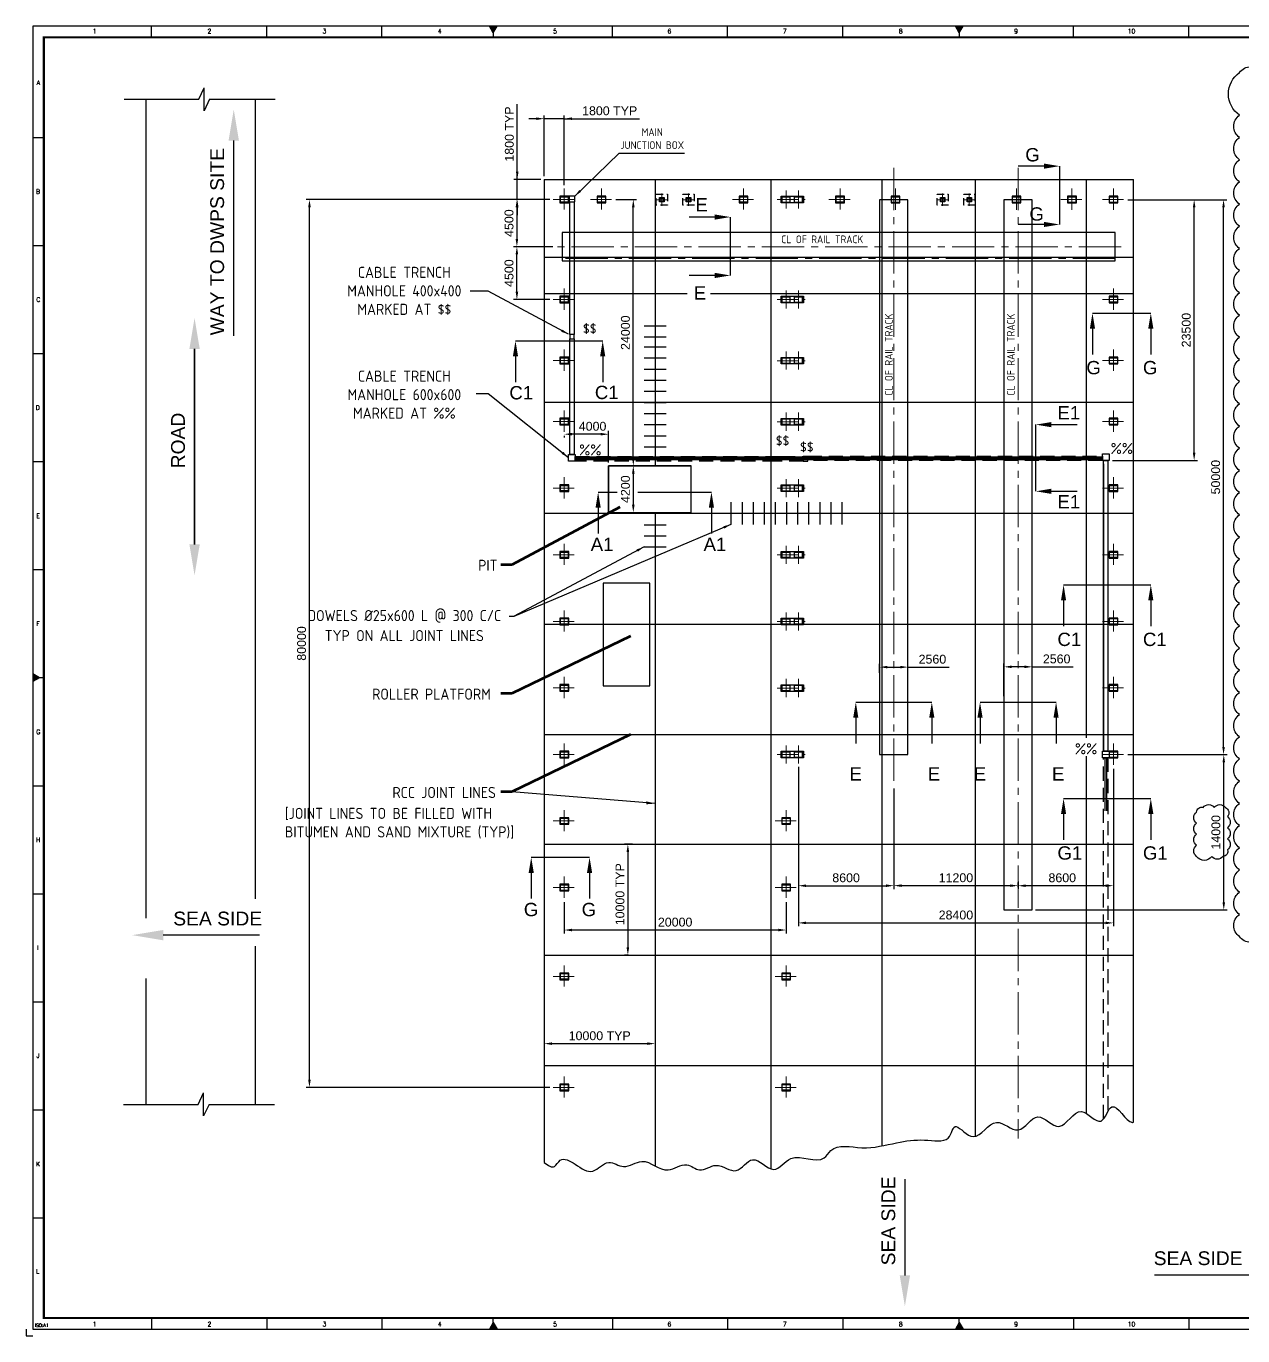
# Model space of a CAD drawing. Header units: millimetres. Extents: x -1055 to 11244, y -20673 to 2560.
# Drawn here: x 0 to 548, y 0 to 590 of the extents above; entities that cross this region are included whole.
import ezdxf
from ezdxf.enums import TextEntityAlignment as Align

# ---------------------------------------------------------------- set-up
doc = ezdxf.new("R2010")
doc.units = ezdxf.units.MM
doc.linetypes.add('CENTER2', pattern=[28.575, 19.05, -3.175, 3.175, -3.175])
doc.linetypes.add('DASHED2', pattern=[9.525, 6.35, -3.175])
doc.layers.add('BORDER', color=6, linetype='Continuous')
doc.styles.add('ACISOTS', font='isocp.shx')
doc.styles.add('ROMANS', font='romans.shx', dxfattribs={"width": 0.8})
doc.styles.get("Standard").update_dxf_attribs({"font": 'arial.ttf'})
doc.dimstyles.new('ISO-25', dxfattribs={"dimtxt": 4, "dimasz": 3.5, "dimexe": 1.5, "dimexo": 1.5, "dimgap": 1.5, "dimtad": 1, "dimtxsty": 'Standard', "dimcen": 0, "dimadec": 0, "dimazin": 0, "dimtfac": 1, "dimtmove": 0, "dimatfit": 3, "dimfxl": 1, "dimarcsym": 0})

# ---------------------------------------------------------------- blocks, each defined once
blk = doc.blocks.new('A$7E96415263431F')
blk.add_line((7, 1.17), (18.6, 1.17))
blk.add_solid([(7, 2.33), (7, 0), (0, 1.17)])
blk = doc.blocks.new('*D27771')
at = {"color": 0, "lineweight": -2}
for p, q in [((273.23, 221.5), (269.65, 221.5)), ((271.15, 218), (271.15, 175)), ((271.47, 171.5), (269.65, 171.5))]:
    blk.add_line(p, q, dxfattribs=at)
at = {"color": 0}
for points in [[(271.73, 218), (270.57, 218), (271.15, 221.5)], [(270.57, 175), (271.73, 175), (271.15, 171.5)]]:
    blk.add_solid(points, dxfattribs=at)
at = {"layer": 'Defpoints', "color": 0}
for p in [(274.73, 221.5), (271.15, 171.5), (272.97, 171.5)]:
    blk.add_point(p, dxfattribs=at)
at = {"color": 0, "insert": (267.61, 198.94), "char_height": 4, "attachment_point": 5, "rotation": 90}
blk.add_mtext('10000 TYP', dxfattribs=at)
blk = doc.blocks.new('*D27772')
at = {"color": 0, "lineweight": -2}
for p, q in [((233.45, 133.41), (233.45, 130.12)), ((236.95, 131.62), (279.95, 131.62)), ((283.45, 132.48), (283.45, 130.12))]:
    blk.add_line(p, q, dxfattribs=at)
at = {"color": 0}
for points in [[(236.95, 132.2), (236.95, 131.03), (233.45, 131.62)], [(279.95, 131.03), (279.95, 132.2), (283.45, 131.62)]]:
    blk.add_solid(points, dxfattribs=at)
at = {"layer": 'Defpoints', "color": 0}
for p in [(233.45, 134.91), (283.45, 133.98), (283.45, 131.62)]:
    blk.add_point(p, dxfattribs=at)
at = {"color": 0, "insert": (258.45, 135.16), "char_height": 4, "attachment_point": 5}
blk.add_mtext('10000 TYP', dxfattribs=at)
blk = doc.blocks.new('A$7E96592D1B3E7')
at = {"color": 3, "linetype": 'CENTER2', "lineweight": 0}
for p, q in [((10, 19.9), (10, 0)), ((0, 10), (19.9, 10))]:
    blk.add_line(p, q, dxfattribs=at)
for points in [[(14, 13), (6, 13), (6, 7), (14, 7)], [(13.5, 7.5), (6.5, 7.5), (6.5, 12.5), (13.5, 12.5)]]:
    blk.add_lwpolyline(points, close=True)
blk = doc.blocks.new('A$7E9659312E2C7')
at = {"color": 3, "linetype": 'CENTER2', "lineweight": 0}
for p, q in [((8.1, 16.3), (8.1, 0)), ((19.2, 16.3), (19.2, 0)), ((0, 8.1), (27.4, 8.1))]:
    blk.add_line(p, q, dxfattribs=at)
for points in [[(3.7, 11.1), (23.7, 11.1), (23.7, 5.1), (3.7, 5.1)], [(11.6, 5.6), (4.6, 5.6), (4.6, 10.6), (11.6, 10.6)], [(22.7, 5.6), (15.7, 5.6), (15.7, 10.6), (22.7, 10.6)]]:
    blk.add_lwpolyline(points, close=True)
blk = doc.blocks.new('*D27773')
at = {"color": 0, "lineweight": -2}
for p, q in [((233.45, 522.41), (233.45, 549.83)), ((242.45, 518.38), (242.45, 549.83)), ((229.95, 548.33), (226.45, 548.33)), ((242.45, 548.33), (233.45, 548.33)), ((242.45, 548.33), (276.45, 548.33)), ((245.95, 548.33), (249.45, 548.33))]:
    blk.add_line(p, q, dxfattribs=at)
at = {"color": 0}
for points in [[(229.95, 547.74), (229.95, 548.91), (233.45, 548.33)], [(245.95, 548.91), (245.95, 547.74), (242.45, 548.33)]]:
    blk.add_solid(points, dxfattribs=at)
at = {"layer": 'Defpoints', "color": 0}
for p in [(233.45, 548.33), (233.45, 520.91), (242.45, 516.88)]:
    blk.add_point(p, dxfattribs=at)
at = {"color": 0, "insert": (262.95, 551.87), "char_height": 4, "attachment_point": 5}
blk.add_mtext('1800 TYP', dxfattribs=at)
blk = doc.blocks.new('*D27774')
at = {"color": 0, "lineweight": -2}
for p, q in [((221.3, 520.91), (221.3, 554.91)), ((221.3, 524.41), (221.3, 527.91)), ((231.95, 520.91), (219.8, 520.91)), ((221.3, 511.91), (221.3, 520.91)), ((231, 511.91), (219.8, 511.91)), ((221.3, 508.41), (221.3, 504.91))]:
    blk.add_line(p, q, dxfattribs=at)
at = {"color": 0}
for points in [[(220.71, 524.41), (221.88, 524.41), (221.3, 520.91)], [(221.88, 508.41), (220.71, 508.41), (221.3, 511.91)]]:
    blk.add_solid(points, dxfattribs=at)
at = {"layer": 'Defpoints', "color": 0}
for p in [(221.3, 520.91), (233.45, 520.91), (232.5, 511.91)]:
    blk.add_point(p, dxfattribs=at)
at = {"color": 0, "insert": (217.75, 541.41), "char_height": 4, "attachment_point": 5, "rotation": 90}
blk.add_mtext('1800 TYP', dxfattribs=at)
blk = doc.blocks.new('A$7E96AC101B69')
blk.add_line((0, 1.17), (21.66, 1.17))
blk.add_solid([(21.66, 0), (21.66, 2.33), (28.66, 1.17)])
blk = doc.blocks.new('A$7E96AE2D43B4')
blk.add_line((2.33, 0), (2.33, 88.02))
blk.add_solid([(4.67, 88.02), (0, 88.02), (2.33, 102.02)])
blk = doc.blocks.new('A$7E96AE352B6D')
blk.add_blockref('A$7E96AE2D43B4', (8.37, 14))
at = {"xscale": -1, "rotation": 180}
blk.add_blockref('A$7E96AE2D43B4', (8.37, 102.02), dxfattribs=at)
at = {"color": 130}
blk.add_text('ROAD', height=6.216, rotation=90, dxfattribs=at).set_placement((3.22, 48.23), align=Align.MIDDLE_LEFT)
blk = doc.blocks.new('A1B')
at = {"layer": 'BORDER', "color": 1}
for p, q in [((56.44, 585), (56.44, 590)), ((56.44, 585), (56.44, 590)), ((108.38, 585), (108.38, 590)), ((108.38, 585), (108.38, 590)), ((160.31, 585), (160.31, 590)), ((160.31, 585), (160.31, 590)), ((264.19, 585), (264.19, 590)), ((316.12, 585), (316.12, 590)), ((368.06, 585), (368.06, 590)), ((471.94, 585), (471.94, 590)), ((523.88, 585), (523.88, 590)), ((3, 539.83), (8, 539.83)), ((3, 491.17), (8, 491.17)), ((3, 442.5), (8, 442.5)), ((3, 393.84), (8, 393.84)), ((3, 345.17), (8, 345.17)), ((3, 247.84), (8, 247.84)), ((3, 199.17), (8, 199.17)), ((3, 150.51), (8, 150.51)), ((3, 101.84), (8, 101.84)), ((3, 53.17), (8, 53.17)), ((56.44, 8), (56.44, 3)), ((108.38, 8), (108.38, 3)), ((160.31, 8), (160.31, 3)), ((264.19, 8), (264.19, 3)), ((316.12, 8), (316.12, 3)), ((368.06, 8), (368.06, 3)), ((471.94, 8), (471.94, 3)), ((523.88, 8), (523.88, 3))]:
    blk.add_line(p, q, dxfattribs=at)
at = {"layer": 'BORDER'}
for p, q in [((210.5, 587), (208.77, 590)), ((210.5, 590), (210.5, 585)), ((210.5, 587), (212.23, 590)), ((420.5, 587), (418.77, 590)), ((420.5, 590), (420.5, 585)), ((420.5, 587), (422.23, 590)), ((210.5, 588), (210.5, 585)), ((210.5, 588), (210.5, 585)), ((420.5, 588), (420.5, 585)), ((6, 296.5), (3, 298.23)), ((8, 296.5), (3, 296.5)), ((6, 296.5), (3, 294.77)), ((210.5, 6), (208.77, 3)), ((210.5, 5), (210.5, 8)), ((210.5, 5), (210.5, 8)), ((210.5, 3), (210.5, 8)), ((210.5, 6), (212.23, 3)), ((420.5, 6), (418.77, 3)), ((420.5, 5), (420.5, 8)), ((420.5, 3), (420.5, 8)), ((420.5, 6), (422.23, 3))]:
    blk.add_line(p, q, dxfattribs=at)
blk.add_lwpolyline([(837, 3), (837, 590), (3, 590), (3, 3)], close=True, dxfattribs=at)
at = {"layer": 'BORDER', "const_width": 1}
blk.add_lwpolyline([(8, 8), (832, 8), (832, 585), (8, 585)], close=True, dxfattribs=at)
at = {"layer": 'BORDER', "color": 1}
blk.add_lwpolyline([(0, 3), (0, 0), (3, 0)], dxfattribs=at)
at = {"layer": 'BORDER'}
for points in [[(212.23, 590), (208.77, 590), (210.5, 587)], [(422.23, 590), (418.77, 590), (420.5, 587)], [(3, 298.23), (3, 294.77), (6, 296.5)], [(212.23, 3), (208.77, 3), (210.5, 6)], [(422.23, 3), (418.77, 3), (420.5, 6)]]:
    blk.add_solid(points, dxfattribs=at)
at = {"layer": 'BORDER', "color": 1, "style": 'ROMANS'}
for s, height, p in [('1', 2, (30.81, 586.75)), ('2', 2, (82.56, 586.75)), ('3', 2, (134.41, 586.75)), ('4', 2, (186.37, 586.75)), ('5', 2, (238.32, 586.75)), ('6', 2, (289.89, 586.75)), ('7', 2, (341.88, 586.75)), ('8', 2, (394.13, 586.75)), ('9', 2, (446.1, 586.75)), ('10', 2, (498.13, 586.75)), ('A', 2, (5.48, 563.52)), ('B', 2, (5.35, 514.55)), ('C', 2, (5.49, 465.84)), ('D', 2, (5.25, 417.17)), ('E', 2, (5.39, 368.4)), ('F', 2, (5.34, 319.81)), ('G', 2, (5.44, 271.07)), ('H', 2, (5.43, 222.46)), ('I', 2, (5.31, 173.82)), ('J', 2, (5.33, 125.23)), ('K', 2, (5.38, 76.36)), ('L', 2, (5.2, 28.07)), ('1', 2, (30.81, 4.25)), ('2', 2, (82.56, 4.25)), ('3', 2, (134.41, 4.25)), ('4', 2, (186.37, 4.25)), ('5', 2, (238.32, 4.25)), ('6', 2, (289.89, 4.25)), ('7', 2, (341.88, 4.25)), ('8', 2, (394.13, 4.25)), ('9', 2, (446.1, 4.25)), ('10', 2, (498.13, 4.25)), ('ISO:A1', 1.5, (7.03, 4))]:
    blk.add_text(s, height=height, dxfattribs=at).set_placement(p, align=Align.CENTER)
blk = doc.blocks.new('*D27775')
at = {"color": 0, "lineweight": -2}
for p, q in [((390.99, 205.19), (390.99, 201.3)), ((394.49, 202.8), (443.49, 202.8)), ((446.99, 204.66), (446.99, 201.3))]:
    blk.add_line(p, q, dxfattribs=at)
at = {"color": 0}
for points in [[(394.49, 203.38), (394.49, 202.22), (390.99, 202.8)], [(443.49, 202.22), (443.49, 203.38), (446.99, 202.8)]]:
    blk.add_solid(points, dxfattribs=at)
at = {"layer": 'Defpoints', "color": 0}
for p in [(390.99, 206.69), (446.99, 206.16), (446.99, 202.8)]:
    blk.add_point(p, dxfattribs=at)
at = {"color": 0, "insert": (418.99, 206.34), "char_height": 4, "attachment_point": 5}
blk.add_mtext('11200', dxfattribs=at)
blk = doc.blocks.new('*D27776')
at = {"color": 0, "lineweight": -2}
for p, q in [((235.98, 511.91), (219.64, 511.91)), ((221.14, 508.41), (221.14, 494.16)), ((237.27, 490.66), (219.64, 490.66))]:
    blk.add_line(p, q, dxfattribs=at)
at = {"color": 0}
for points in [[(221.72, 508.41), (220.56, 508.41), (221.14, 511.91)], [(220.56, 494.16), (221.72, 494.16), (221.14, 490.66)]]:
    blk.add_solid(points, dxfattribs=at)
at = {"layer": 'Defpoints', "color": 0}
for p in [(237.48, 511.91), (221.14, 490.66), (238.77, 490.66)]:
    blk.add_point(p, dxfattribs=at)
at = {"color": 0, "insert": (217.6, 501.28), "char_height": 4, "attachment_point": 5, "rotation": 90}
blk.add_mtext('4500', dxfattribs=at)
blk = doc.blocks.new('*D27777')
at = {"color": 0, "lineweight": -2}
for p, q in [((237.27, 490.66), (219.64, 490.66)), ((221.14, 470.34), (221.14, 487.16)), ((235.98, 466.84), (219.64, 466.84))]:
    blk.add_line(p, q, dxfattribs=at)
at = {"color": 0}
for points in [[(221.72, 487.16), (220.56, 487.16), (221.14, 490.66)], [(220.56, 470.34), (221.72, 470.34), (221.14, 466.84)]]:
    blk.add_solid(points, dxfattribs=at)
at = {"layer": 'Defpoints', "color": 0}
for p in [(221.14, 490.66), (238.77, 490.66), (237.48, 466.84)]:
    blk.add_point(p, dxfattribs=at)
at = {"color": 0, "insert": (217.6, 478.75), "char_height": 4, "attachment_point": 5, "rotation": 90}
blk.add_mtext('4500', dxfattribs=at)
blk = doc.blocks.new('*D27778')
at = {"color": 0, "lineweight": -2}
for p, q in [((263.95, 391.91), (275.1, 391.91)), ((273.6, 388.41), (273.6, 374.41)), ((263.95, 370.91), (275.1, 370.91))]:
    blk.add_line(p, q, dxfattribs=at)
at = {"color": 0}
for points in [[(274.19, 388.41), (273.02, 388.41), (273.6, 391.91)], [(273.02, 374.41), (274.19, 374.41), (273.6, 370.91)]]:
    blk.add_solid(points, dxfattribs=at)
at = {"layer": 'Defpoints', "color": 0}
for p in [(262.45, 391.91), (262.45, 370.91), (273.6, 370.91)]:
    blk.add_point(p, dxfattribs=at)
at = {"color": 0, "insert": (270.06, 381.41), "char_height": 4, "attachment_point": 5, "rotation": 90}
blk.add_mtext('4200', dxfattribs=at)
blk = doc.blocks.new('*D27779')
at = {"color": 0, "lineweight": -2}
for p, q in [((265.72, 511.91), (275.1, 511.91)), ((273.6, 395.41), (273.6, 508.41)), ((275.48, 391.91), (272.1, 391.91))]:
    blk.add_line(p, q, dxfattribs=at)
at = {"color": 0}
for points in [[(274.19, 508.41), (273.02, 508.41), (273.6, 511.91)], [(273.02, 395.41), (274.19, 395.41), (273.6, 391.91)]]:
    blk.add_solid(points, dxfattribs=at)
at = {"layer": 'Defpoints', "color": 0}
for p in [(264.22, 511.91), (273.6, 511.91), (276.98, 391.91)]:
    blk.add_point(p, dxfattribs=at)
at = {"color": 0, "insert": (270.06, 451.91), "char_height": 4, "attachment_point": 5, "rotation": 90}
blk.add_mtext('24000', dxfattribs=at)
blk = doc.blocks.new('*D27780')
at = {"color": 0, "lineweight": -2}
for p, q in [((262.45, 393.41), (262.45, 407.68)), ((242.45, 405.43), (242.45, 404.68)), ((258.95, 406.18), (245.95, 406.18))]:
    blk.add_line(p, q, dxfattribs=at)
at = {"color": 0}
for points in [[(245.95, 406.77), (245.95, 405.6), (242.45, 406.18)], [(258.95, 405.6), (258.95, 406.77), (262.45, 406.18)]]:
    blk.add_solid(points, dxfattribs=at)
at = {"layer": 'Defpoints', "color": 0}
for p in [(242.45, 406.93), (242.45, 406.18), (262.45, 391.91)]:
    blk.add_point(p, dxfattribs=at)
at = {"color": 0, "insert": (255.25, 409.73), "char_height": 4, "attachment_point": 5}
blk.add_mtext('4000', dxfattribs=at)
blk = doc.blocks.new('*D27794')
at = {"color": 0, "lineweight": -2}
for p, q in [((489.99, 255.36), (489.99, 201.28)), ((446.99, 202.17), (446.99, 204.28)), ((486.49, 202.78), (450.49, 202.78))]:
    blk.add_line(p, q, dxfattribs=at)
at = {"color": 0}
for points in [[(450.49, 203.36), (450.49, 202.19), (446.99, 202.78)], [(486.49, 202.19), (486.49, 203.36), (489.99, 202.78)]]:
    blk.add_solid(points, dxfattribs=at)
at = {"layer": 'Defpoints', "color": 0}
for p in [(489.99, 256.86), (446.99, 202.78), (446.99, 200.67)]:
    blk.add_point(p, dxfattribs=at)
at = {"color": 0, "insert": (466.91, 206.32), "char_height": 4, "attachment_point": 5}
blk.add_mtext('8600', dxfattribs=at)
blk = doc.blocks.new('*D27795')
at = {"color": 0, "lineweight": -2}
for p, q in [((347.99, 256.26), (347.99, 201.28)), ((390.99, 246.53), (390.99, 201.28)), ((351.49, 202.78), (387.49, 202.78))]:
    blk.add_line(p, q, dxfattribs=at)
at = {"color": 0}
for points in [[(351.49, 203.36), (351.49, 202.19), (347.99, 202.78)], [(387.49, 202.19), (387.49, 203.36), (390.99, 202.78)]]:
    blk.add_solid(points, dxfattribs=at)
at = {"layer": 'Defpoints', "color": 0}
for p in [(347.99, 257.76), (390.99, 248.03), (390.99, 202.78)]:
    blk.add_point(p, dxfattribs=at)
at = {"color": 0, "insert": (369.49, 206.32), "char_height": 4, "attachment_point": 5}
blk.add_mtext('8600', dxfattribs=at)
blk = doc.blocks.new('*D27796')
at = {"color": 0, "lineweight": -2}
for p, q in [((347.99, 256.26), (347.99, 184.52)), ((489.99, 255.43), (489.99, 184.52)), ((351.49, 186.02), (486.49, 186.02))]:
    blk.add_line(p, q, dxfattribs=at)
at = {"color": 0}
for points in [[(351.49, 186.61), (351.49, 185.44), (347.99, 186.02)], [(486.49, 185.44), (486.49, 186.61), (489.99, 186.02)]]:
    blk.add_solid(points, dxfattribs=at)
at = {"layer": 'Defpoints', "color": 0}
for p in [(347.99, 257.76), (489.99, 256.93), (489.99, 186.02)]:
    blk.add_point(p, dxfattribs=at)
at = {"color": 0, "insert": (418.99, 189.56), "char_height": 4, "attachment_point": 5}
blk.add_mtext('28400', dxfattribs=at)
blk = doc.blocks.new('*D27798')
at = {"color": 0, "lineweight": -2}
for p, q in [((242.45, 195.43), (242.45, 181.31)), ((342.45, 195.43), (342.45, 181.31)), ((338.95, 182.81), (245.95, 182.81))]:
    blk.add_line(p, q, dxfattribs=at)
at = {"color": 0}
for points in [[(245.95, 183.39), (245.95, 182.23), (242.45, 182.81)], [(338.95, 182.23), (338.95, 183.39), (342.45, 182.81)]]:
    blk.add_solid(points, dxfattribs=at)
at = {"layer": 'Defpoints', "color": 0}
for p in [(242.45, 196.93), (342.45, 196.93), (242.45, 182.81)]:
    blk.add_point(p, dxfattribs=at)
at = {"color": 0, "insert": (292.45, 186.35), "char_height": 4, "attachment_point": 5}
blk.add_mtext('20000', dxfattribs=at)
blk = doc.blocks.new('*D27820')
at = {"color": 0, "lineweight": -2}
for p, q in [((496.46, 511.84), (527.84, 511.84)), ((526.34, 397.84), (526.34, 508.34)), ((489.49, 394.34), (527.84, 394.34))]:
    blk.add_line(p, q, dxfattribs=at)
at = {"color": 0}
for points in [[(526.93, 508.34), (525.76, 508.34), (526.34, 511.84)], [(525.76, 397.84), (526.93, 397.84), (526.34, 394.34)]]:
    blk.add_solid(points, dxfattribs=at)
at = {"layer": 'Defpoints', "color": 0}
for p in [(494.96, 511.84), (526.34, 511.84), (487.99, 394.34)]:
    blk.add_point(p, dxfattribs=at)
at = {"color": 0, "insert": (522.8, 453.09), "char_height": 4, "attachment_point": 5, "rotation": 90}
blk.add_mtext('23500', dxfattribs=at)
blk = doc.blocks.new('*D28618')
at = {"color": 0, "lineweight": -2}
for p, q in [((384.59, 298.65), (384.59, 302.76)), ((388.09, 301.26), (393.89, 301.26)), ((397.39, 298.65), (397.39, 302.76)), ((397.39, 301.26), (415.89, 301.26))]:
    blk.add_line(p, q, dxfattribs=at)
at = {"color": 0}
for points in [[(388.09, 301.84), (388.09, 300.68), (384.59, 301.26)], [(393.89, 300.68), (393.89, 301.84), (397.39, 301.26)]]:
    blk.add_solid(points, dxfattribs=at)
at = {"layer": 'Defpoints', "color": 0}
for p in [(397.39, 301.26), (384.59, 297.15), (397.39, 297.15)]:
    blk.add_point(p, dxfattribs=at)
at = {"color": 0, "insert": (408.39, 304.8), "char_height": 4, "attachment_point": 5}
blk.add_mtext('2560', dxfattribs=at)
blk = doc.blocks.new('A$7E982E2B627C')
at = {"color": 3, "linetype": 'CENTER2', "lineweight": 0}
for p, q in [((0, 2.81), (5.61, 2.81)), ((2.81, 5.61), (2.81, 0)), ((12, 2.81), (17.61, 2.81)), ((14.81, 5.61), (14.81, 0))]:
    blk.add_line(p, q, dxfattribs=at)
at = {"color": 6, "linetype": 'DASHED2', "ltscale": 0.5}
for points in [[(0.31, 5.31), (5.31, 5.31), (5.31, 0.31), (0.31, 0.31)], [(12.31, 5.31), (17.31, 5.31), (17.31, 0.31), (12.31, 0.31)]]:
    blk.add_lwpolyline(points, close=True, dxfattribs=at)
for points in [[(3.81, 1.81), (1.81, 1.81), (1.81, 3.81), (3.81, 3.81)], [(3.56, 2.06), (2.06, 2.06), (2.06, 3.56), (3.56, 3.56)], [(15.81, 1.81), (13.81, 1.81), (13.81, 3.81), (15.81, 3.81)], [(15.56, 2.06), (14.06, 2.06), (14.06, 3.56), (15.56, 3.56)]]:
    blk.add_lwpolyline(points, close=True)
blk = doc.blocks.new('*D28671')
at = {"color": 0, "lineweight": -2}
for p, q in [((440.59, 288.24), (440.59, 302.88)), ((449.89, 301.38), (444.09, 301.38)), ((453.39, 288.24), (453.39, 302.88)), ((453.39, 301.38), (471.89, 301.38))]:
    blk.add_line(p, q, dxfattribs=at)
at = {"color": 0}
for points in [[(444.09, 301.96), (444.09, 300.8), (440.59, 301.38)], [(449.89, 300.8), (449.89, 301.96), (453.39, 301.38)]]:
    blk.add_solid(points, dxfattribs=at)
at = {"layer": 'Defpoints', "color": 0}
for p in [(440.59, 301.38), (440.59, 286.74), (453.39, 286.74)]:
    blk.add_point(p, dxfattribs=at)
at = {"color": 0, "insert": (464.39, 304.92), "char_height": 4, "attachment_point": 5}
blk.add_mtext('2560', dxfattribs=at)
blk = doc.blocks.new('*D28930')
at = {"color": 0, "lineweight": -2}
for p, q in [((235.98, 511.91), (126.15, 511.91)), ((127.65, 115.41), (127.65, 508.41)), ((235.98, 111.91), (126.15, 111.91))]:
    blk.add_line(p, q, dxfattribs=at)
at = {"color": 0}
for points in [[(128.24, 508.41), (127.07, 508.41), (127.65, 511.91)], [(127.07, 115.41), (128.24, 115.41), (127.65, 111.91)]]:
    blk.add_solid(points, dxfattribs=at)
at = {"layer": 'Defpoints', "color": 0}
for p in [(127.65, 511.91), (237.48, 511.91), (237.48, 111.91)]:
    blk.add_point(p, dxfattribs=at)
at = {"color": 0, "insert": (124.11, 311.91), "char_height": 4, "attachment_point": 5, "rotation": 90}
blk.add_mtext('80000', dxfattribs=at)
blk = doc.blocks.new('*D29051')
at = {"color": 0, "lineweight": -2}
for p, q in [((496.46, 511.84), (541.1, 511.84)), ((539.6, 265.34), (539.6, 508.34)), ((496.46, 261.84), (541.1, 261.84))]:
    blk.add_line(p, q, dxfattribs=at)
at = {"color": 0}
for points in [[(540.18, 508.34), (539.01, 508.34), (539.6, 511.84)], [(539.01, 265.34), (540.18, 265.34), (539.6, 261.84)]]:
    blk.add_solid(points, dxfattribs=at)
at = {"layer": 'Defpoints', "color": 0}
for p in [(494.96, 511.84), (539.6, 511.84), (494.96, 261.84)]:
    blk.add_point(p, dxfattribs=at)
at = {"color": 0, "insert": (536.05, 386.84), "char_height": 4, "attachment_point": 5, "rotation": 90}
blk.add_mtext('50000', dxfattribs=at)
blk = doc.blocks.new('*D29052')
at = {"color": 0, "lineweight": -2}
for p, q in [((496.46, 261.84), (541.2, 261.84)), ((539.7, 195.34), (539.7, 258.34)), ((454.89, 191.84), (541.2, 191.84))]:
    blk.add_line(p, q, dxfattribs=at)
at = {"color": 0}
for points in [[(540.28, 258.34), (539.11, 258.34), (539.7, 261.84)], [(539.11, 195.34), (540.28, 195.34), (539.7, 191.84)]]:
    blk.add_solid(points, dxfattribs=at)
at = {"layer": 'Defpoints', "color": 0}
for p in [(494.96, 261.84), (539.7, 261.84), (453.39, 191.84)]:
    blk.add_point(p, dxfattribs=at)
at = {"color": 0, "insert": (536.16, 226.84), "char_height": 4, "attachment_point": 5, "rotation": 90}
blk.add_mtext('14000', dxfattribs=at)

msp = doc.modelspace()

# ---------------------------------------------------------------- linework, layer by layer
for p, q in [((77.797184, 557.059384), (80.240268, 562.25786)), ((80.240268, 551.860909), (80.240268, 562.25786)), ((44.20784, 557.059384), (77.797184, 557.059384)), ((53.870402, 557.059384), (53.870402, 188.219134)), ((82.683353, 557.059384), (80.240268, 551.860909)), ((82.683353, 557.059384), (112.207184, 557.059384)), ((103.253918, 557.059384), (103.253918, 196.907305)), ((465.632754, 526.955552), (465.632754, 500.677592)), ((233.4529, 520.90621), (233.4529, 78.118672)), ((233.4529, 520.90621), (498.987838, 520.90621)), ((498.987838, 96.191179), (498.987838, 520.90621)), ((317.301854, 504.012927), (317.301854, 477.704968)), ((233.4529, 485.90621), (498.987838, 485.90621)), ((233.4529, 485.90621), (498.987838, 485.90621)), ((480.528189, 460.714313), (506.806148, 460.714313)), ((278.4529, 455.003323), (288.4529, 455.003323)), ((278.4529, 450.003323), (288.4529, 450.003323)), ((220.49718, 448.295478), (259.807189, 448.295478)), ((278.4529, 445.523323), (288.4529, 445.523323)), ((278.4529, 440.523323), (288.4529, 440.523323)), ((278.4529, 435.523323), (288.4529, 435.523323)), ((278.4529, 430.523323), (288.4529, 430.523323)), ((278.4529, 425.523323), (288.4529, 425.523323)), ((278.4529, 420.523323), (288.4529, 420.523323)), ((278.4529, 415.523323), (288.4529, 415.523323)), ((278.4529, 410.523323), (288.4529, 410.523323)), ((455.023114, 380.460214), (455.023114, 410.498242)), ((278.4529, 405.523323), (288.4529, 405.523323)), ((247.4529, 395.935326), (484.987884, 395.935326)), ((247.4529, 395.535326), (484.987884, 395.535326)), ((278.4529, 400.523323), (288.4529, 400.523323)), ((247.4529, 395.135326), (484.987884, 395.135326)), ((247.4529, 394.735326), (484.987884, 394.735326)), ((262.4529, 391.90621), (299.7029, 391.90621)), ((262.4529, 370.90621), (262.4529, 391.90621)), ((485.487884, 392.90621), (485.487884, 263.40621)), ((487.487884, 392.90621), (487.487884, 263.40621)), ((257.746167, 380.110579), (266.372879, 380.110579)), ((275.598617, 380.110579), (308.809178, 380.110579)), ((317.598243, 375.54621), (317.598243, 365.54621)), ((322.598243, 375.54621), (322.598243, 365.54621)), ((327.598243, 375.54621), (327.598243, 365.54621)), ((332.600793, 375.54621), (332.600793, 365.54621)), ((337.600793, 375.54621), (337.600793, 365.54621)), ((342.600793, 375.54621), (342.600793, 365.54621)), ((347.600793, 375.54621), (347.600793, 365.54621)), ((352.600793, 375.54621), (352.600793, 365.54621)), ((357.600793, 375.54621), (357.600793, 365.54621)), ((362.600793, 375.54621), (362.600793, 365.54621)), ((367.600793, 375.54621), (367.600793, 365.54621)), ((262.4529, 370.90621), (299.7029, 370.90621)), ((278.4529, 365.403323), (288.4529, 365.403323)), ((278.4529, 360.403323), (288.4529, 360.403323)), ((278.4529, 355.403323), (288.4529, 355.403323)), ((467.496138, 338.300622), (506.806148, 338.300622)), ((373.859262, 285.45993), (408.116506, 285.45993)), ((429.859262, 285.45993), (464.116506, 285.45993)), ((486.154544, 260.40621), (486.154544, 236.554203)), ((486.821204, 260.40621), (486.821204, 236.554203)), ((467.496138, 242.056053), (506.806148, 242.056053)), ((227.603556, 215.570786), (253.881515, 215.570786)), ((440.587884, 191.835326), (453.387884, 191.835326)), ((103.253918, 175.480829), (103.253918, 104.240676)), ((53.870402, 161.040413), (53.870402, 104.18214)), ((77.512341, 104.240676), (79.955426, 109.439152)), ((79.955426, 99.0422), (79.955426, 109.439152)), ((43.922998, 104.240676), (77.512341, 104.240676)), ((82.39851, 104.240676), (79.955426, 99.0422)), ((82.39851, 104.240676), (111.922341, 104.240676))]:
    msp.add_line(p, q)
at = {"color": 3, "linetype": 'CENTER2', "lineweight": 0}
for p, q in [((390.987884, 526.235406), (390.987884, 248.025247)), ((446.987884, 526.235406), (446.987884, 88.901683)), ((493.43524, 490.65621), (238.769277, 490.65621)), ((490.680733, 485.35647), (241.523783, 485.35647))]:
    msp.add_line(p, q, dxfattribs=at)
at = {"color": 1}
for p, q in [((283.4529, 520.90621), (283.4529, 391.90621)), ((335.66545, 75.200783), (335.66545, 520.90621)), ((385.66545, 520.90621), (385.66545, 85.55874)), ((427.66545, 520.90621), (427.66545, 89.821705)), ((477.66545, 520.90621), (477.66545, 269.363742)), ((233.4529, 469.62621), (297.819676, 469.62621)), ((308.461947, 469.62621), (498.987838, 469.62621)), ((233.4529, 420.66621), (498.987838, 420.66621)), ((233.4529, 370.54621), (498.987838, 370.54621)), ((283.4529, 370.90621), (283.4529, 76.565895)), ((233.4529, 320.66621), (498.987838, 320.66621)), ((233.4529, 270.90621), (498.987838, 270.90621)), ((477.66545, 261.138114), (477.66545, 100.225211)), ((233.4529, 221.49621), (498.987838, 221.49621)), ((233.4529, 171.49621), (498.987838, 171.49621)), ((498.987838, 121.61621), (233.4529, 121.61621))]:
    msp.add_line(p, q, dxfattribs=at)
msp.add_lwpolyline([(556.636817, 179.690911, -0.5206), (546.808645, 179.862739, -0.5206), (546.808645, 189.862739, -0.5206), (546.808645, 199.862739, -0.5206), (546.808645, 209.862739, -0.5206), (546.808645, 219.862739, -0.5206), (546.808645, 229.862739, -0.5206), (546.808645, 239.862739, -0.5206), (546.808645, 249.862739, -0.5206), (546.808645, 259.862739, -0.5206), (546.808645, 269.862739, -0.5206), (546.808645, 279.862739, -0.5206), (546.808645, 289.862739, -0.5206), (546.808645, 299.862739, -0.5206), (546.808645, 309.862739, -0.5206), (546.808645, 319.862739, -0.5206), (546.808645, 329.862739, -0.5206), (546.808645, 339.862739, -0.5206), (546.808645, 349.862739, -0.5206), (546.808645, 359.862739, -0.5206), (546.808645, 369.862739, -0.5206), (546.808645, 379.862739, -0.5206), (546.808645, 389.862739, -0.5206), (546.808645, 399.862739, -0.5206), (546.808645, 409.862739, -0.5206), (546.808645, 419.862739, -0.5206), (546.808645, 429.862739, -0.5206), (546.808645, 439.862739, -0.5206), (546.808645, 449.862739, -0.5206), (546.808645, 459.862739, -0.5206), (546.808645, 469.862739, -0.5206), (546.808645, 479.862739, -0.5206), (546.808645, 489.862739, -0.5206), (546.808645, 499.862739, -0.5206), (546.808645, 509.862739, -0.5206), (546.808645, 519.862739, -0.5206), (546.808645, 529.862739, -0.5206), (546.808645, 539.862739, -0.5206), (546.808645, 549.862739, -0.5206), (546.808645, 569.136372, -0.5206), (546.808645, 569.136372, -0.5206), (556.808645, 569.136372, -0.5206)], format="xyb", dxfattribs=at)
at = {"color": 4}
msp.add_lwpolyline([(247.2029, 513.40621), (244.7029, 513.40621), (244.7029, 510.90621), (247.2029, 510.90621)], close=True, dxfattribs=at)
at = {"color": 5}
for points in [[(246.9529, 451.15621), (244.9529, 451.15621), (244.9529, 510.90621), (246.9529, 510.90621)], [(246.9529, 397.085326), (244.9529, 397.085326), (244.9529, 449.15621), (246.9529, 449.15621)], [(485.487884, 394.335326), (487.487884, 394.335326), (487.487884, 263.40621), (485.487884, 263.40621)]]:
    msp.add_lwpolyline(points, close=True, dxfattribs=at)
for points in [[(397.387884, 511.835326), (384.587884, 511.835326), (384.587884, 261.90621), (397.387884, 261.90621)], [(241.523783, 484.25621), (490.680733, 484.25621), (490.680733, 497.05621), (241.523783, 497.05621)], [(299.7029, 391.90621), (262.4529, 391.90621), (262.4529, 370.90621), (299.7029, 370.90621)], [(260.077924, 339.019981), (260.077924, 292.769981), (281.077924, 292.769981), (281.077924, 339.019981)]]:
    msp.add_lwpolyline(points, close=True)
msp.add_lwpolyline([(453.387884, 191.90621), (453.387884, 511.835326), (440.587884, 511.835326), (440.587884, 191.90621)])
at = {"color": 2}
for points in [[(246.9529, 451.15621), (244.9529, 451.15621), (244.9529, 449.15621), (246.9529, 449.15621)], [(338.220384, 396.085326), (340.220384, 396.085326), (340.220384, 394.085326), (338.220384, 394.085326)], [(352.220384, 396.085326), (350.220384, 396.085326), (350.220384, 394.085326), (352.220384, 394.085326)]]:
    msp.add_lwpolyline(points, close=True, dxfattribs=at)
at = {"color": 3}
for points in [[(244.4529, 397.085326), (247.4529, 397.085326), (247.4529, 394.085326), (244.4529, 394.085326)], [(484.987884, 397.335326), (487.987884, 397.335326), (487.987884, 394.335326), (484.987884, 394.335326)], [(484.987884, 263.40621), (487.987884, 263.40621), (487.987884, 260.40621), (484.987884, 260.40621)]]:
    msp.add_lwpolyline(points, close=True, dxfattribs=at)
at = {"color": 2, "linetype": 'DASHED2'}
for points in [[(338.220384, 396.085326), (338.220384, 394.085326), (247.4529, 394.085326), (247.4529, 396.085326)], [(350.220384, 396.085326), (350.220384, 394.085326), (340.220384, 394.085326), (340.220384, 396.085326)], [(484.987884, 396.335326), (484.987884, 394.335326), (352.220384, 394.335326), (352.220384, 396.335326)]]:
    msp.add_lwpolyline(points, close=True, dxfattribs=at)
msp.add_lwpolyline([(485.487884, 97.689121), (485.487884, 260.40621), (487.487884, 260.40621), (487.487884, 101.083727)], dxfattribs=at)
at = {"color": 1}
msp.add_lwpolyline([(527.475623, 215.969588, -0.5206), (527.475623, 220.969588, -0.5206), (527.475623, 225.969588, -0.5206), (527.475623, 230.969588, -0.5206), (527.475623, 235.969588, -0.5206), (530.433666, 238.011546, -0.5206), (535.433666, 238.011546, -0.5206), (540.433666, 238.011546, -0.5206), (541.340726, 233.918606, -0.5206), (541.340726, 228.918606, -0.5206), (541.340726, 223.918606, -0.5206), (541.340726, 218.918606, -0.5206), (539.289745, 215.969588, -0.5206), (534.289745, 215.969588, -0.5206), (527.475623, 215.969588, -0.5206)], format="xyb", close=True, dxfattribs=at)
msp.add_open_spline([(233.4529, 78.118672), (235.188169, 76.832668), (238.00285, 74.586582), (240.971063, 81.248959), (248.176121, 76.90744), (255.290729, 71.725713), (261.95954, 80.391258), (269.791369, 74.16713), (278.728324, 81.833632), (288.0249, 71.305021), (297.042761, 79.277935), (303.879712, 72.67256), (311.340755, 79.400759), (320.21396, 70.910433), (327.430145, 83.736993), (336.959689, 70.813501), (345.356409, 84.599002), (357.836467, 76.024979), (364.185157, 87.067658), (377.870031, 83.215392), (391.069831, 87.057847), (404.600462, 88.963565), (416.936123, 86.274373), (417.652836, 98.351869), (427.771563, 84.589162), (436.198948, 101.154172), (447.622233, 88.188884), (455.434043, 103.518452), (466.437137, 88.679811), (474.197691, 106.966218), (484.902477, 91.606412), (489.247388, 109.586299), (495.720171, 95.902775), (498.823741, 96.156139), (498.987838, 96.191179)], degree=3, knots=[13.1428041583, 13.1428041583, 13.1428041583, 13.1428041583, 18.4590691835, 22.2846727331, 29.2137088997, 37.7680184914, 45.9422965743, 52.8713327409, 61.4256423326, 73.8766508937, 82.6789628448, 88.7958159169, 96.5373693287, 105.837207971, 114.759081419, 125.2375083189, 134.3757232439, 149.3035421943, 153.8563151588, 167.8120059078, 183.715122792, 196.3289102351, 208.6112924838, 218.9043360018, 228.9016467033, 241.1381419339, 251.4992768902, 262.1151769423, 272.5304645408, 284.6746655922, 294.5350527045, 302.618953518, 314.1939455729, 314.8479779611, 314.8479779611, 314.8479779611, 314.8479779611])

# ---------------------------------------------------------------- block references
for name, p in [('A1B', (0, 0)), ('A$7E96AE2D43B4', (91.207497, 450.450431)), ('A$7E982E2B627C', (283.646631, 509.029058)), ('A$7E982E2B627C', (410.181615, 509.029058)), ('A$7E96AE352B6D', (65.176705, 342.559978))]:
    msp.add_blockref(name, p)
for p, rotation in [((465.632754, 528.122218), 179.9999999999999), ((317.301854, 505.179594), 180), ((465.632754, 501.844259), 179.9999999999999), ((317.301854, 478.871635), 180), ((479.361522, 460.714313), 269.9999999999999), ((505.639481, 460.714313), 269.9999999999999), ((219.330513, 448.295478), 269.9999999999999), ((258.640523, 448.295478), 269.9999999999999), ((455.023114, 409.331575), 359.9999999999999), ((256.579501, 380.110579), 269.9999999999999), ((307.642512, 380.110579), 269.9999999999999), ((455.023114, 379.293548), 359.9999999999999), ((466.329471, 338.300622), 269.9999999999999), ((505.639481, 338.300622), 269.9999999999999), ((372.692596, 285.45993), 270), ((406.949839, 285.45993), 270), ((428.692596, 285.45993), 270), ((462.949839, 285.45993), 270), ((466.329471, 242.056053), 269.9999999999999), ((505.639481, 242.056053), 269.9999999999999), ((226.436889, 215.570786), 269.9999999999999), ((252.714848, 215.570786), 269.9999999999999)]:
    msp.add_blockref('A$7E96415263431F', p, dxfattribs=dict(rotation=rotation))
for name, p, xscale, yscale, zscale in [('A$7E96592D1B3E7', (237.475862, 506.929172), 0.5, 0.5, 0.5), ('A$7E96592D1B3E7', (254.263427, 506.929172), 0.5, 0.5, 0.5), ('A$7E96592D1B3E7', (318.284467, 506.929172), 0.5, 0.5, 0.5), ('A$7E9659312E2C7', (338.381844, 507.83517), 0.5, 0.5, 0.5), ('A$7E96592D1B3E7', (361.760846, 506.929172), 0.5, 0.5, 0.5), ('A$7E96592D1B3E7', (386.760846, 506.858288), 0.5, 0.5, 0.5), ('A$7E96592D1B3E7', (441.260846, 506.858288), 0.5, 0.5, 0.5), ('A$7E96592D1B3E7', (466.260846, 506.858288), 0.5, 0.5, 0.5), ('A$7E96592D1B3E7', (485.010846, 506.858288), 0.5, 0.5, 0.5), ('A$7E96592D1B3E7', (237.475862, 461.858288), 0.5, 0.5, 0.5), ('A$7E9659312E2C7', (338.381844, 462.764287), 0.5, 0.5, 0.5), ('A$7E96592D1B3E7', (485.010846, 461.858288), 0.5, 0.5, 0.5), ('A$7E96592D1B3E7', (237.475862, 434.358288), 0.5, 0.5, 0.5), ('A$7E9659312E2C7', (338.381844, 435.264287), 0.5, 0.5, 0.5), ('A$7E96592D1B3E7', (485.010846, 434.358288), 0.5, 0.5, 0.5), ('A$7E96592D1B3E7', (237.475862, 406.858288), 0.5, 0.5, 0.5), ('A$7E9659312E2C7', (338.381844, 407.764287), 0.5, 0.5, 0.5), ('A$7E96592D1B3E7', (485.010846, 406.858288), 0.5, 0.5, 0.5), ('A$7E96592D1B3E7', (237.475862, 376.858288), 0.5, 0.5, 0.5), ('A$7E9659312E2C7', (338.381844, 377.764287), 0.5, 0.5, 0.5), ('A$7E96592D1B3E7', (485.010846, 376.858288), 0.5, 0.5, 0.5), ('A$7E96592D1B3E7', (237.475862, 346.858288), 0.5, 0.5, 0.5), ('A$7E9659312E2C7', (338.381844, 347.764287), 0.5, 0.5, 0.5), ('A$7E96592D1B3E7', (485.010846, 346.858288), 0.5, 0.5, 0.5), ('A$7E96592D1B3E7', (237.475862, 316.858288), 0.5, 0.5, 0.5), ('A$7E9659312E2C7', (338.381844, 317.764287), 0.5, 0.5, 0.5), ('A$7E96592D1B3E7', (485.010846, 316.858288), 0.5, 0.5, 0.5), ('A$7E96592D1B3E7', (237.475862, 286.858288), 0.5, 0.5, 0.5), ('A$7E9659312E2C7', (338.381844, 287.764287), 0.5, 0.5, 0.5), ('A$7E96592D1B3E7', (485.010846, 286.858288), 0.5, 0.5, 0.5), ('A$7E96592D1B3E7', (237.475862, 256.858288), 0.5, 0.5, 0.5), ('A$7E9659312E2C7', (338.381844, 257.764287), 0.5, 0.5, 0.5), ('A$7E96592D1B3E7', (485.010846, 256.858288), 0.5, 0.5, 0.5), ('A$7E96592D1B3E7', (237.475862, 226.929172), 0.5, 0.5, 0.5), ('A$7E96592D1B3E7', (337.475846, 226.929172), 0.5, 0.5, 0.5), ('A$7E96592D1B3E7', (237.475862, 196.929172), 0.5, 0.5, 0.5), ('A$7E96592D1B3E7', (337.475846, 196.928617), 0.5, 0.5, 0.5), ('A$7E96592D1B3E7', (237.475862, 156.929172), 0.5, 0.5, 0.5), ('A$7E96592D1B3E7', (337.475846, 156.929172), 0.5, 0.5, 0.5), ('A$7E96592D1B3E7', (237.475862, 106.929172), 0.5, 0.5, 0.5), ('A$7E96592D1B3E7', (337.475846, 106.929172), 0.5, 0.5, 0.5), ('A$7E96AC101B69', (508.471547, 25.138045), 2, 2, 2)]:
    msp.add_blockref(name, p, dxfattribs=dict(xscale=xscale, yscale=yscale, zscale=zscale))
at = {"xscale": -2, "yscale": 2, "zscale": 2}
for p, rotation in [((105.114196, 178.171611), 359.9999999999999), ((398.323767, 70.563338), 89.99999999999947)]:
    msp.add_blockref('A$7E96AC101B69', p, dxfattribs=dict(at, rotation=rotation))

# ---------------------------------------------------------------- texts
at = {"color": 130}
for s, p in [('WAY TO DWPS SITE', (86.05883, 450.720546)), ('SEA SIDE', (388.508433, 31.727045))]:
    msp.add_text(s, height=6.216, rotation=90, dxfattribs=at).set_placement(p, align=Align.MIDDLE_LEFT)
for s, height, p in [('G', 6, (450.25054, 532.084512)), ('E', 6, (301.603742, 509.566054)), ('G', 6, (452.110473, 505.4005)), ('E', 6, (300.81299, 469.810975)), ('G', 6, (477.768904, 436.175976)), ('G', 6, (503.26205, 436.175976)), ('C1', 6, (217.737896, 424.871638)), ('C1', 6, (256.263092, 425.004618)), ('E1', 6, (464.736854, 415.835848)), ('E1', 6, (464.736854, 375.769898)), ('A1', 6, (254.396283, 356.583396)), ('A1', 6, (305.265081, 356.583396)), ('C1', 6, (464.736854, 313.762285)), ('C1', 6, (503.26205, 313.762285)), ('E', 6, (371.031764, 253.150844)), ('E', 6, (406.261363, 253.150844)), ('E', 6, (427.031764, 253.150844)), ('E', 6, (462.261363, 253.150844)), ('G1', 6, (464.736854, 217.517716)), ('G1', 6, (503.26205, 217.517716)), ('G', 6, (224.253671, 192.043602)), ('G', 6, (250.337417, 192.043602)), ('SEA SIDE', 6.216, (66.277904, 187.986945)), ('SEA SIDE', 6.216, (508.10803, 34.953379))]:
    msp.add_text(s, height=height, dxfattribs=at).set_placement(p, align=Align.MIDDLE_LEFT)
at = {"style": 'ACISOTS'}
for s, p in [('[JOINT LINES TO BE FILLED WITH', (116.576454, 232.857643)), ('BITUMEN AND SAND MIXTURE (TYP)]', (116.576454, 224.5181))]:
    msp.add_text(s, height=5, dxfattribs=at).set_placement(p)
at = {"attachment_point": 5, "style": 'ACISOTS'}
for s, insert, char_height in [('MAIN\\PJUNCTION BOX', (282.112048, 539.356419), 3.5), ('CL OF RAIL TRACK', (358.776648, 493.978881), 3.5), ('CABLE TRENCH\\PMANHOLE 400x400\\PMARKED AT $$', (170.40033, 470.768432), 5), ('$$', (253.971442, 453.799657), 5), ('CABLE TRENCH\\PMANHOLE 600x600\\PMARKED AT %%', (170.40033, 423.999189), 5), ('%%', (254.206676, 399.104129), 5), ('\\pxt0;$$', (340.861089, 403.289302), 5), ('$$', (351.790717, 400.462507), 5), ('%%', (493.750002, 399.767417), 5), ('PIT', (208.044371, 347.111966), 5), ('DOWELS %%C25x600 L @ 300 C/C', (170.40033, 324.10162), 5), ('TYP ON ALL JOINT LINES', (170.40033, 315.449619), 5), ('ROLLER PLATFORM', (182.656025, 289.086333), 5), ('%%', (477.662161, 264.475168), 5), ('RCC JOINT LINES', (188.355639, 244.770095), 5)]:
    msp.add_mtext(s, dxfattribs=dict(at, insert=insert, char_height=char_height))
at = {"char_height": 3.5, "attachment_point": 5, "rotation": 90, "style": 'ACISOTS'}
for insert in [(388.741564, 442.05832), (443.759121, 442.05832)]:
    msp.add_mtext('CL OF RAIL TRACK', dxfattribs=dict(at, insert=insert))

# ---------------------------------------------------------------- dimensions: what is measured, and where the dimension line sits
for base, p1, p2, text, picture, middle in [((221.296521, 520.90621), (232.498824, 511.90621), (233.4529, 520.90621), '<> TYP', '*D27774', (221.296521, 541.40621)), ((271.148928, 171.49621), (274.728302, 221.49621), (272.969847, 171.49621), '10000 TYP', '*D27771', (271.148928, 198.942847))]:
    dim = msp.add_linear_dim(base=base, p1=p1, p2=p2, angle=90, text=text, dimstyle='ISO-25', override={"dimtxt": 4, "dimlfac": 200})
    dim.commit()
    dim.dimension.update_dxf_attribs({"geometry": picture, "text_midpoint": middle, "dimtype": 160})
for base, p1, p2, text, picture, middle in [((233.4529, 548.327183), (242.4529, 516.883248), (233.4529, 520.90621), '<> TYP', '*D27773', (262.9529, 548.327183)), ((283.4529, 131.616406), (233.4529, 134.909014), (283.4529, 133.976189), '10000 TYP', '*D27772', (258.4529, 131.616406))]:
    dim = msp.add_linear_dim(base=base, p1=p1, p2=p2, text=text, dimstyle='ISO-25', override={"dimtxt": 4, "dimlfac": 200})
    dim.commit()
    dim.dimension.update_dxf_attribs({"geometry": picture, "text_midpoint": middle, "dimtype": 160})
for base, p1, p2, picture, middle in [((127.653718, 511.90621), (237.475862, 111.90621), (237.475862, 511.90621), '*D28930', (124.111426, 311.90621)), ((526.342785, 511.835326), (487.987884, 394.335326), (494.964922, 511.835326), '*D27820', (522.799128, 453.085326)), ((539.596132, 511.835326), (494.964922, 261.835326), (494.964922, 511.835326), '*D29051', (536.05384, 386.835326)), ((539.697854, 261.835326), (453.387884, 191.835326), (494.964922, 261.835326), '*D29052', (536.155562, 226.835326))]:
    dim = msp.add_linear_dim(base=base, p1=p1, p2=p2, angle=90, dimstyle='ISO-25', override={"dimtxt": 4, "dimlfac": 200})
    dim.commit()
    dim.dimension.update_dxf_attribs({"geometry": picture, "text_midpoint": middle})
for p1, picture, middle in [((237.475862, 511.90621), '*D27776', (217.596267, 501.28121)), ((237.475862, 466.835326), '*D27777', (217.596267, 478.745768))]:
    dim = msp.add_linear_dim(base=(221.138559, 490.65621), p1=p1, p2=(238.769277, 490.65621), angle=90, text='4500', dimstyle='ISO-25', override={"dimtxt": 4, "dimlfac": 200, "dimtxsty": 'Standard'})
    dim.commit()
    dim.dimension.update_dxf_attribs({"geometry": picture, "text_midpoint": middle})
for base, p1, p2, angle, picture, middle in [((273.604397, 511.90621), (276.980107, 391.90621), (264.217503, 511.90621), 90, '*D27779', (273.604397, 451.90621)), ((273.604397, 370.90621), (262.4529, 391.90621), (262.4529, 370.90621), 90, '*D27778', (273.604397, 381.40621)), ((440.587884, 301.378558), (453.387884, 286.739162), (440.587884, 286.739162), 180, '*D28671', (464.387884, 301.378558))]:
    dim = msp.add_linear_dim(base=base, p1=p1, p2=p2, angle=angle, dimstyle='ISO-25', override={"dimtxt": 4, "dimlfac": 200})
    dim.commit()
    dim.dimension.update_dxf_attribs({"geometry": picture, "text_midpoint": middle, "dimtype": 160})
for base, p1, p2, picture, middle in [((242.4529, 406.184728), (262.4529, 391.90621), (242.4529, 406.929172), '*D27780', (255.254121, 406.184728)), ((397.387884, 301.261437), (384.587884, 297.14836), (397.387884, 297.14836), '*D28618', (408.387884, 301.261437)), ((446.987884, 202.776987), (489.987884, 256.858288), (446.987884, 200.671293), '*D27794', (466.912884, 202.776987))]:
    dim = msp.add_linear_dim(base=base, p1=p1, p2=p2, dimstyle='ISO-25', override={"dimtxt": 4, "dimlfac": 200})
    dim.commit()
    dim.dimension.update_dxf_attribs({"geometry": picture, "text_midpoint": middle, "dimtype": 160})
for base, p1, p2, picture, middle in [((390.987884, 202.775881), (347.987884, 257.764287), (390.987884, 248.025247), '*D27795', (369.487884, 206.318173)), ((489.987884, 186.022653), (347.987884, 257.764287), (489.987884, 256.929172), '*D27796', (418.987884, 189.564945)), ((446.987884, 202.800007), (390.987884, 206.686237), (446.987884, 206.161147), '*D27775', (418.987884, 206.342299)), ((242.4529, 182.811398), (342.452884, 196.928617), (242.4529, 196.929172), '*D27798', (292.452892, 186.35369))]:
    dim = msp.add_linear_dim(base=base, p1=p1, p2=p2, dimstyle='ISO-25', override={"dimtxt": 4, "dimlfac": 200})
    dim.commit()
    dim.dimension.update_dxf_attribs({"geometry": picture, "text_midpoint": middle})

# ---------------------------------------------------------------- leaders
for points, override in [([(247.2029, 513.40621), (267.297887, 532.748685)], {"dimtad": 0}), ([(247.2029, 513.40621), (267.297887, 532.748685), (296.707796, 532.748685)], {"dimgap": 1.5, "dimtad": 0}), ([(244.4529, 451.184224), (208.225337, 470.586968), (200.093585, 470.586968)], {"dimgap": 1.5, "dimtad": 0}), ([(244.4529, 395.585326), (208.225337, 424.361089), (202.730535, 424.361089)], {"dimgap": 1.5, "dimtad": 0}), ([(267.476497, 373.248081), (218.890515, 347.338193), (213.913625, 347.338193)], {"dimtxt": 4, "dimasz": 4, "dimgap": 1.5, "dimtad": 0, "dimclrd": 0, "dimlwd": 65534}), ([(317.598243, 365.54621), (219.716107, 324.119421), (217.588241, 324.104328)], {"dimtad": 0}), ([(278.4529, 355.403323), (219.680447, 324.104328), (217.588241, 324.104328)], {"dimgap": 1.5, "dimtad": 0}), ([(272.405772, 315.222448), (218.890515, 289.31256), (213.913625, 289.31256)], {"dimtxt": 4, "dimasz": 4, "dimgap": 1.5, "dimtad": 0, "dimclrd": 0, "dimlwd": 65534}), ([(272.405772, 270.90621), (218.890515, 244.996322), (213.913625, 244.996322)], {"dimtxt": 4, "dimasz": 4, "dimgap": 1.5, "dimtad": 0, "dimclrd": 0, "dimlwd": 65534}), ([(283.4529, 239.780742), (218.890515, 244.996322)], {"dimasz": 4, "dimgap": 1.5, "dimtad": 0})]:
    msp.add_leader(points, dimstyle='ISO-25', override=override)

doc.saveas('drawing.dxf')
